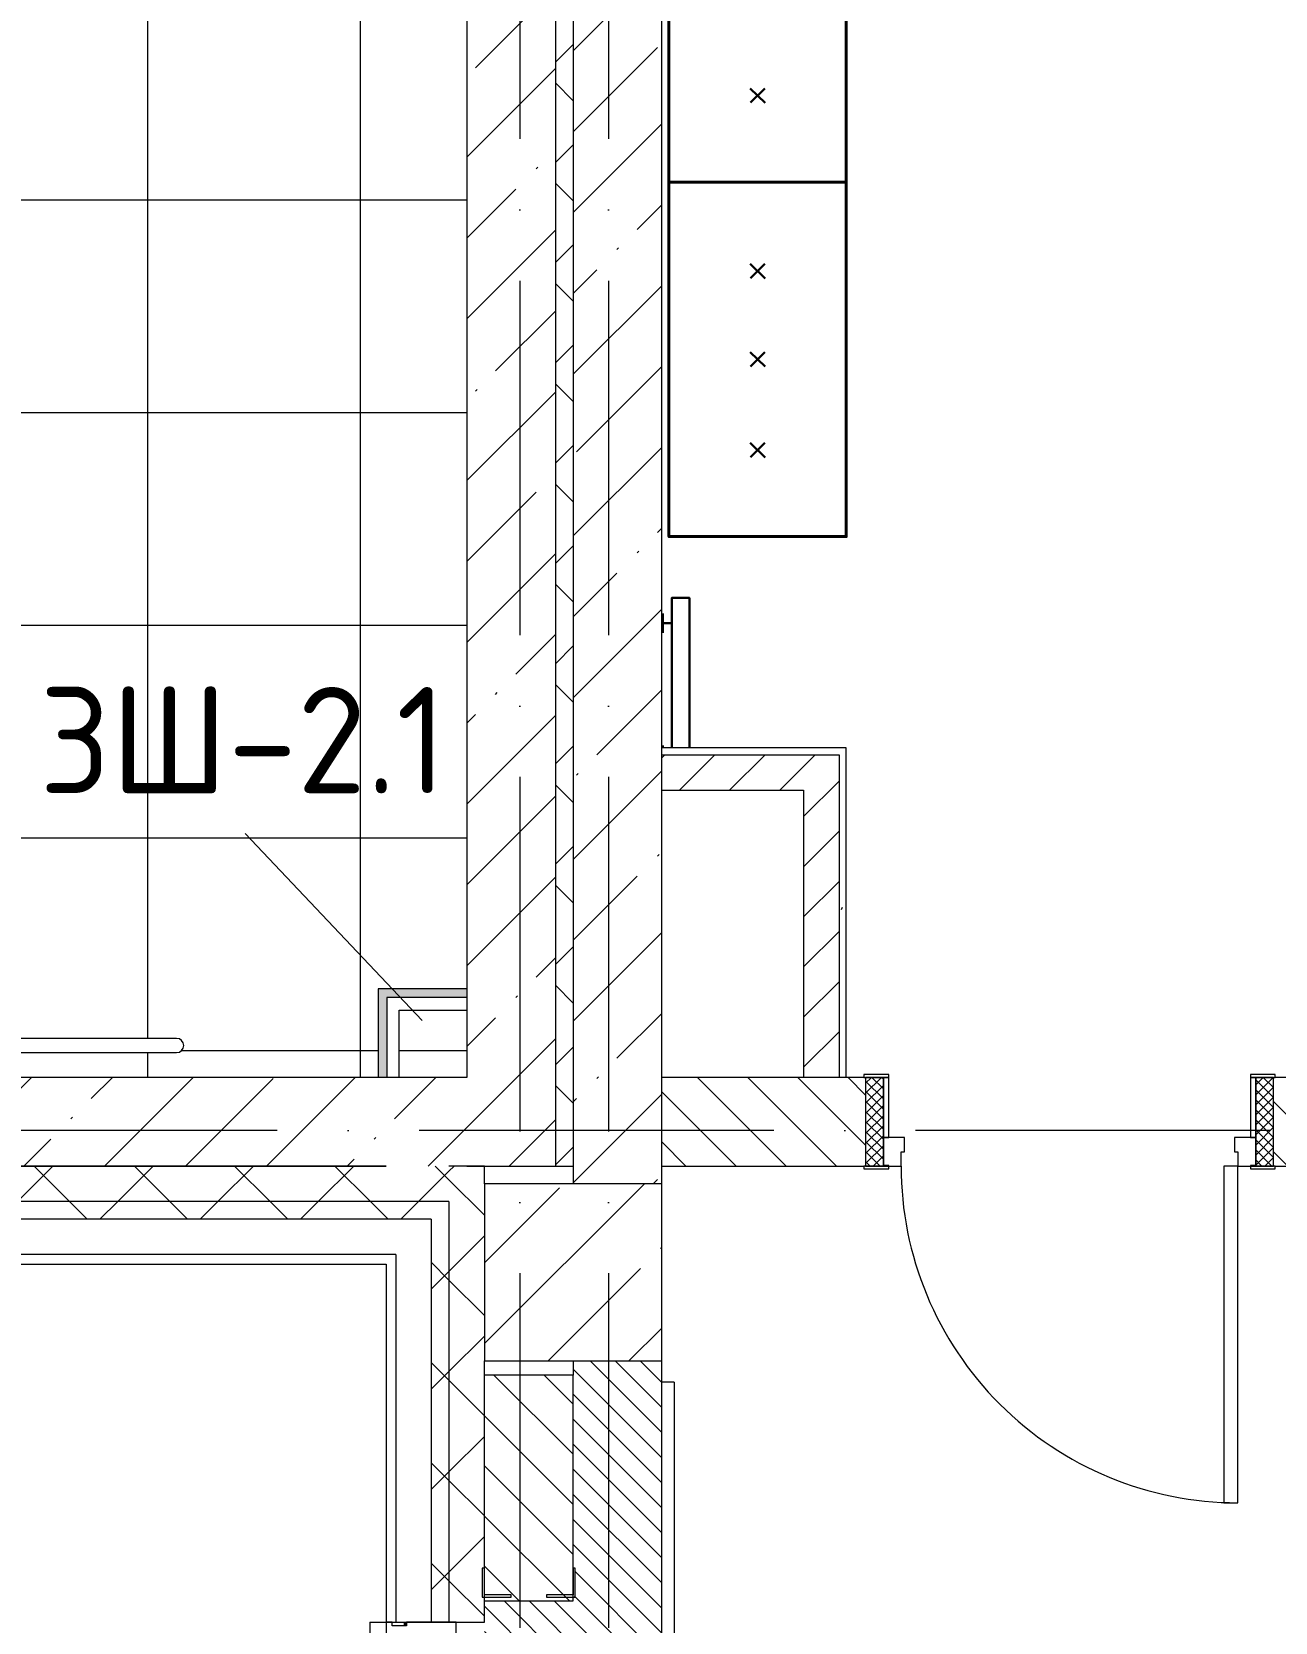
# Model space of a CAD drawing. Header units: millimetres. Extents: x -6467 to 105918, y -7090 to 92481.
# Drawn here: x 73224 to 76730, y 53894 to 58381 of the extents above; entities that cross this region are included whole.
import ezdxf

# ---------------------------------------------------------------- set-up
doc = ezdxf.new("R2010")
doc.units = ezdxf.units.MM
doc.linetypes.add('50_200_ШТРИХ_1Т_ш5_п1_п1_', pattern=[1400, 1000, -200, 0, -200])
for name, color, linetype, lineweight in [('A-DOOR', 7, 'Continuous', 9), ('A-DOOR-2', 7, 'Continuous', 5), ('A-DOOR-FRAM', 7, 'Continuous', 9), ('A-DOOR-FRAM-2', 7, 'Continuous', 5), ('A-FLOR', 7, 'Continuous', 9), ('A-GLAZ', 7, 'Continuous', 5), ('A-GLAZ-CWMG', 7, 'Continuous', 9), ('A-GLAZ-CWMG-1', 7, 'Continuous', 20), ('A-WALL', 7, 'Continuous', 5), ('A-WALL-FNSH-1', 7, 'Continuous', 5), ('A-WALL-IDEN', 7, 'Continuous', 9), ('I-WALL', 7, 'Continuous', 5), ('S-COLS', 7, 'Continuous', 9), ('S-COLS-1', 7, 'Continuous', 5), ('Ограждение', 7, 'Continuous', 9)]:
    doc.layers.add(name, color=color, linetype=linetype, lineweight=lineweight)
for name, color, linetype, lineweight, true_color in [('A-FLOR-PATT-1', 7, 'Continuous', 5, 0xd61c12), ('A-GENM-1', 7, 'Continuous', 9, 0xaaaaaa), ('A-GENM-2', 7, 'Continuous', 20, 0xaaaaaa), ('A-WALL-1', 7, 'Continuous', 5, 0x77b143), ('I-WALL-1', 7, 'Continuous', 5, 0x787878), ('S-STRS-2', 7, 'Continuous', 5, 0xbfbfbf), ('мебель 2 этаж-1', 7, 'Continuous', 40, 0xaaaaaa), ('Оси-3', 7, '50_200_ШТРИХ_1Т_ш5_п1_п1_', 9, 0xaaaaaa), ('ТХ_функционал-2', 7, 'Continuous', 40, 0xaaaaaa), ('ТХ_функционал-9', 7, 'Continuous', 30, 0xaaaaaa)]:
    doc.layers.add(name, color=color, linetype=linetype, lineweight=lineweight, true_color=true_color)
doc.styles.add('GOST Common', font='GOST_Common.ttf', dxfattribs={"height": 300})
pattern_1 = [(45, (0, 0), (-228.0985, 228.0985), []), (45, (228.1, 0), (-228.0985, 228.0985), [403.225, -80.645, 6.706, -73.939])]
pattern_2 = [(135, (0, 0), (-70.71068, -70.71068), [])]
pattern_3 = [(45, (0, 0), (-141.42136, 141.42136), []), (135, (0, 0), (-141.42136, -141.42136), [])]
pattern_4 = [(0, (0, 0), (406.4, 101.6), [6.706, -298.094, 6.706, -298.094, -1625.6]), (0, (0, 0), (406.4, 101.6), [-609.6, 6.706, -602.894, 6.706, -298.094, -711.2]), (0, (0, 0), (406.4, 101.6), [-1524, 6.706, -196.494, 6.706, -501.294]), (120, (152.4, 50.8), (-291.18818, 301.15272), [6.706, -298.094, 6.706, -298.094, -1625.6]), (120, (152.4, 50.8), (-291.18818, 301.15272), [-609.6, 6.706, -602.894, 6.706, -298.094, -711.2]), (120, (152.4, 50.8), (-291.18818, 301.15272), [-1524, 6.706, -196.494, 6.706, -501.294]), (240, (203.2, 254), (-115.21182, -402.75272), [6.706, -298.094, 6.706, -298.094, -1625.6]), (240, (203.2, 254), (-115.21182, -402.75272), [-609.6, 6.706, -602.894, 6.706, -298.094, -711.2]), (240, (203.2, 254), (-115.21182, -402.75272), [-1524, 6.706, -196.494, 6.706, -501.294])]
pattern_5 = [(45, (0, 0), (-70.71068, 70.71068), [])]

# ---------------------------------------------------------------- blocks, each defined once
blk = doc.blocks.new('110_Дверь_СКБ_1Ст_Внутренняя - СОШ_Д-04_Дв_1150_900_x2100h_туалет для мальчиков_ туалет для девочек-25538991-АИ_План этажа Радиаторы_2')
at = {"layer": 'A-DOOR-2'}
h = blk.add_hatch(dxfattribs=at)
h.set_pattern_fill('FP_50', color=256, style=0, pattern_type=2)
h.set_pattern_definition([(135, (1751.41, 189.685), (-14.14214, -14.14214), []), (225, (1751.41, 189.685), (14.14214, -14.14214), [])])
h.paths.add_polyline_path([(587.5, 125), (537.5, 125), (537.5, -125), (587.5, -125)])
at = {"layer": 'A-DOOR-FRAM-2'}
h = blk.add_hatch(dxfattribs=at)
h.set_pattern_fill('FP_51', color=256, style=0, pattern_type=2)
h.set_pattern_definition([(45, (-371.384, 189.685), (-14.1421, 14.1421), []), (135, (-371.384, 189.685), (-14.1421, -14.1421), [])])
h.paths.add_polyline_path([(-512.5, 125), (-562.5, 125), (-562.5, -125), (-512.5, -125)])
at = {"layer": 'A-DOOR'}
for p, q in [((-462.5, 1075), (-462.5, 125)), ((-422.5, 1075), (-462.5, 1075)), ((-422.5, 125), (-422.5, 1075)), ((-462.5, 125), (-422.5, 125))]:
    blk.add_line(p, q, dxfattribs=at)
at = {"layer": 'A-DOOR-2'}
blk.add_arc((-462.5, 125), 950, 360, 90, dxfattribs=at)
at = {"layer": 'A-DOOR-FRAM'}
for p, q in [((-497.5, 133), (-567.5, 133)), ((-567.5, 133), (-567.5, 125)), ((-567.5, 125), (-497.5, 125)), ((-512.5, 125), (-562.5, 125)), ((-562.5, 125), (-562.5, -125)), ((-462.5, 125), (-512.5, 125)), ((-512.5, 125), (-512.5, 45)), ((-512.5, -125), (-512.5, 125)), ((-497.5, 125), (-512.5, 125)), ((-512.5, 125), (-512.5, 124)), ((-512.5, 124), (-497.5, 124)), ((-497.5, 125), (-497.5, 133)), ((-497.5, 124), (-497.5, 125)), ((-462.5, 85), (-462.5, 125)), ((487.5, 125), (487.5, 85)), ((537.5, 125), (487.5, 125)), ((592.5, 133), (522.5, 133)), ((522.5, 133), (522.5, 125)), ((537.5, 125), (522.5, 125)), ((522.5, 125), (522.5, 124)), ((522.5, 125), (592.5, 125)), ((522.5, 124), (537.5, 124)), ((537.5, 45), (537.5, 125)), ((587.5, 125), (537.5, 125)), ((537.5, 125), (537.5, -125)), ((537.5, 124), (537.5, 125)), ((587.5, -125), (587.5, 125)), ((592.5, 125), (592.5, 133)), ((-512.5, 45), (-452.5, 45)), ((-497.5, 45), (-512.5, 45)), ((-512.5, 45), (-512.5, -125)), ((-497.5, -125), (-497.5, 45)), ((-452.5, 85), (-462.5, 85)), ((-452.5, 45), (-452.5, 85)), ((487.5, 85), (477.5, 85)), ((477.5, 85), (477.5, 45)), ((477.5, 45), (537.5, 45)), ((537.5, 45), (522.5, 45)), ((522.5, 45), (522.5, -125)), ((537.5, -125), (537.5, 45)), ((-497.5, -125), (-567.5, -125)), ((-567.5, -125), (-567.5, -133)), ((-567.5, -133), (-497.5, -133)), ((-562.5, -125), (-512.5, -125)), ((-512.5, -125), (-497.5, -125)), ((-497.5, -133), (-497.5, -125)), ((522.5, -125), (537.5, -125)), ((592.5, -125), (522.5, -125)), ((522.5, -125), (522.5, -133)), ((522.5, -133), (592.5, -133)), ((537.5, -125), (587.5, -125)), ((592.5, -133), (592.5, -125))]:
    blk.add_line(p, q, dxfattribs=at)
blk = doc.blocks.new('О_Элемент поручня_Пристенный_Двухуровневый_Труба_ГОСТ 87321 - О_Элемент поручня_Пристенный_Двухуровневый_Труба_ГОСТ 8732-78 2-20512541-АИ_План этажа Радиаторы_2')
at = {"layer": 'Ограждение'}
for p, q in [((280, 40), (-4640, 40)), ((-4640, 0), (280, 0))]:
    blk.add_line(p, q, dxfattribs=at)
for centre, start, end in [((-4640, 20), 90, 270), ((280, 20), 270, 90)]:
    blk.add_arc(centre, 20, start, end, dxfattribs=at)
blk = doc.blocks.new('Прямоугольный импост - Импост структурный с накладкой - 180мм-22437157-АИ_План этажа Радиаторы_2')
at = {"layer": 'A-GLAZ-CWMG-1'}
for p, q in [((0, 17), (-50, 17)), ((-50, 17), (-50, 0)), ((-50, 0), (-40, 0)), ((-40, 0), (-40, -40)), ((-10, -40), (-10, 0)), ((-10, 0), (0, 0)), ((0, 0), (0, 17)), ((-40, -40), (-50, -40)), ((-50, -40), (-50, -180)), ((0, -40), (-10, -40)), ((0, -180), (0, -40)), ((-50, -180), (0, -180))]:
    blk.add_line(p, q, dxfattribs=at)
blk = doc.blocks.new('BSC_Колонна _Прямоугольная - 500х500-V318-АИ_План этажа Радиаторы_2')
at = {"layer": 'S-COLS-1'}
h = blk.add_hatch(dxfattribs=at)
h.set_pattern_fill('FP_214', color=256, style=0, pattern_type=2)
h.set_pattern_definition([(45, (-74750, -54881.04), (-228.0985, 228.0985), []), (45, (-74521.9, -54881.04), (-228.0985, 228.0985), [403.225, -80.645, 6.706, -73.939])])
h.paths.add_polyline_path([(-250, -250), (250, -250), (250, 250), (-250, 250)])
for p, q in [((250, 250), (-250, 250)), ((-250, 250), (-250, -250)), ((250, -250), (250, 250)), ((-250, -250), (250, -250))]:
    blk.add_line(p, q, dxfattribs=at)
blk = doc.blocks.new('Фахверк _газобетон торцы_438 - Фахверк _газобетон торцы_-25579140-АИ_План этажа Радиаторы_2')
at = {"layer": 'A-GENM-2'}
for p, q in [((89406, 11134.7), (89325, 11134.7)), ((89325, 11134.7), (89325, 11128.7)), ((89325, 11128.7), (89400, 11128.7)), ((89400, 11128.7), (89400, 11053.7)), ((89406, 11053.7), (89406, 11134.7)), ((89400, 11053.7), (89406, 11053.7)), ((89400, 10953.7), (89400, 10878.7)), ((89406, 10953.7), (89400, 10953.7)), ((89406, 10872.7), (89406, 10953.7)), ((89400, 10878.7), (89325, 10878.7)), ((89325, 10878.7), (89325, 10872.7)), ((89325, 10872.7), (89406, 10872.7))]:
    blk.add_line(p, q, dxfattribs=at)
blk = doc.blocks.new('Отлив_СКБ - Отлив витража-V402-АИ_План этажа Радиаторы_2')
at = {"layer": 'A-GLAZ'}
for p, q in [((0, 54), (0, 100)), ((1700, 100), (0, 100)), ((1700, 100), (1700, 54)), ((0, 2), (10, 2)), ((865, 2), (1660, 2)), ((1690, 2), (1700, 2)), ((10, 0), (0, 0)), ((1660, 0), (865, 0)), ((1700, 0), (1690, 0))]:
    blk.add_line(p, q, dxfattribs=at)
blk = doc.blocks.new('мебель 2 этаж-28800768-АИ_План этажа Радиаторы_2')
at = {"layer": 'ТХ_функционал-2', "flags": 128}
blk.add_lwpolyline([(77783.8, 60672), (77283.8, 60672), (77283.8, 59672), (77783.8, 59672), (77783.8, 58672), (77283.8, 58672), (77283.8, 59672), (77783.8, 59672)], close=True, dxfattribs=at)
at = {"layer": 'ТХ_функционал-9'}
for p, q in [((77512.8, 59936.1), (77555.3, 59895.3)), ((77554, 59936.1), (77513.9, 59896)), ((77512.8, 59441.1), (77555.3, 59400.3)), ((77554, 59441.1), (77513.9, 59401)), ((77512.8, 59192.1), (77555.3, 59151.3)), ((77554, 59192.1), (77513.9, 59152)), ((77512.8, 58936.1), (77555.3, 58895.3)), ((77554, 58936.1), (77513.9, 58896)), ((77266.7, 58454.8), (77266.7, 58427.8)), ((77266.7, 58082.8), (77266.7, 58076.1))]:
    blk.add_line(p, q, dxfattribs=at)
at = {"layer": 'ТХ_функционал-9', "flags": 128}
for points in [[(77341.7, 58076.3), (77341.7, 58498.8), (77291.7, 58498.8), (77291.7, 58076.3)], [(77291.7, 58427.8), (77266.7, 58427.8), (77266.7, 58400.8)]]:
    blk.add_lwpolyline(points, dxfattribs=at)

msp = doc.modelspace()

# ---------------------------------------------------------------- hatches: boundary and pattern name
at = {"layer": 'A-FLOR-PATT-1'}
h = msp.add_hatch(dxfattribs=at)
h.set_pattern_fill('FP_312', color=256, style=0, pattern_type=2)
h.set_pattern_definition([(315, (74750, 53406.04), (35.3553, 35.3553), [])])
h.paths.add_polyline_path([(74500, 52181), (75000, 52181), (75000, 54631), (74750, 54631), (74750, 54046), (74756, 54046), (74754.1, 53965), (74750, 53965), (74750, 53954), (74500, 53954), (74500, 52194)])
at = {"layer": 'A-WALL'}
h = msp.add_hatch(dxfattribs=at)
h.set_pattern_fill('FP_1', color=256, style=0, pattern_type=2)
h.set_pattern_definition(pattern_1)
h.paths.add_polyline_path([(75000, 55131), (75000, 64051), (74750, 64051), (74750, 55131)])
h = msp.add_hatch(dxfattribs=at)
h.set_pattern_fill('FP_1', color=256, style=0, pattern_type=2)
h.set_pattern_definition(pattern_1)
h.paths.add_polyline_path([(74700, 55181), (74700, 58831), (74450, 58831), (74450, 55181), (74666.6, 55181)])
h = msp.add_hatch(dxfattribs=at)
h.set_pattern_fill('FP_1', color=256, style=0, pattern_type=2)
h.set_pattern_definition(pattern_1)
h.paths.add_polyline_path([(73420.9, 55181), (74450, 55181), (74450, 55431), (68150, 55431), (68150, 55181), (72590.4, 55181)])
h.paths.add_polyline_path([(66980, 55181), (67150, 55181), (67150, 55431), (66980, 55431)])
h = msp.add_hatch(dxfattribs=at)
h.set_pattern_fill('FP_125', color=256, style=0, pattern_type=2)
h.set_pattern_definition(pattern_3)
h.paths.add_polyline_path([(74400, 55081), (74400, 55181), (68087, 55181), (68087, 55081), (74350, 55081)])
h.paths.add_polyline_path([(65946.4, 55081), (66450, 55081), (66450, 55181), (64968.4, 55181), (64968.4, 55081), (65115.9, 55081)])
h.paths.add_polyline_path([(63968.4, 55081), (63968.4, 55181), (62760.4, 55181), (62760.4, 55081), (63870.1, 55081)])
h.paths.add_polyline_path([(66950, 55081), (67212, 55081), (67212, 55181), (66950, 55181), (66950, 55169.4)])
h.paths.add_polyline_path([(59760.4, 55081), (60940.4, 55081), (60940.4, 55181), (59760.4, 55181)])
h.paths.add_polyline_path([(57940.4, 55081), (57940.4, 55181), (56760.4, 55181), (56760.4, 55081), (57641.4, 55081)])
h.paths.add_polyline_path([(54734.6, 55081), (54940.4, 55081), (54940.4, 55181), (53760.4, 55181), (53760.4, 55081), (54319.4, 55081)])
h.paths.add_polyline_path([(51827.9, 55081), (51940.4, 55081), (51940.4, 55181), (50760.4, 55181), (50760.4, 55081), (50997.4, 55081)])
h.paths.add_polyline_path([(47760.4, 55081), (48940.4, 55081), (48940.4, 55181), (47760.4, 55181)])
h.paths.add_polyline_path([(45599.2, 55081), (45940.4, 55081), (45940.4, 55181), (44460.4, 55181), (44460.4, 55081), (45183.9, 55081)])
h.paths.add_polyline_path([(41861.9, 55081), (42640.4, 55081), (42640.4, 55181), (41460.4, 55181), (41460.4, 55081)])
h.paths.add_polyline_path([(39640.4, 55081), (39640.4, 55181), (38460.4, 55181), (38460.4, 55081), (39370.4, 55081)])
h.paths.add_polyline_path([(36640.4, 55081), (36640.4, 55181), (35460.4, 55181), (35460.4, 55081), (36463.7, 55081)])
h.paths.add_polyline_path([(32726.4, 55081), (33640.4, 55081), (33640.4, 55181), (32460.4, 55181), (32460.4, 55081)])
h.paths.add_polyline_path([(30640.4, 55081), (30640.4, 55181), (29460.4, 55181), (29460.4, 55081), (30234.9, 55081)])
h.paths.add_polyline_path([(26400, 55081), (27640.4, 55081), (27640.4, 55181), (26400, 55181)])
h.paths.add_polyline_path([(23590.9, 55081), (24700, 55081), (24700, 55181), (23400, 55181), (23400, 55081)])
h.paths.add_polyline_path([(21514.7, 55081), (21700, 55081), (21700, 55181), (20400, 55181), (20400, 55081), (21099.4, 55081)])
h.paths.add_polyline_path([(17400, 55081), (18700, 55081), (18700, 55181), (17400, 55181)])
h.paths.add_polyline_path([(16116.5, 55081), (16525, 55081), (16525, 55181), (6687, 55181), (6687, 55081), (14455.5, 55081)])
h.paths.add_polyline_path([(5812, 55081), (5812, 55181), (-2450, 55181), (-2450, 55081), (2828.5, 55081)])
h = msp.add_hatch(dxfattribs=at)
h.set_pattern_fill('FP_125', color=256, style=0, pattern_type=2)
h.set_pattern_definition(pattern_3)
h.paths.add_polyline_path([(74500, 42931), (74500, 43494), (74400, 43494), (74400, 42931)])
h.paths.add_polyline_path([(74500, 45194), (74500, 46431), (74400, 46431), (74400, 45194)])
h.paths.add_polyline_path([(74400, 48131), (74500, 48131), (74500, 49294), (74400, 49294), (74400, 48259.2)])
h.paths.add_polyline_path([(74400, 50994), (74500, 50994), (74500, 52194), (74400, 52194), (74400, 51074.9)])
h.paths.add_polyline_path([(74400, 53894), (74500, 53894), (74500, 55181), (74400, 55181), (74400, 54594.6)])
h = msp.add_hatch(dxfattribs=at)
h.set_pattern_fill('FP_125', color=256, style=0, pattern_type=2)
h.set_pattern_definition(pattern_3)
h.paths.add_polyline_path([(74350, 55031), (74350, 55081), (68087, 55081), (68087, 55031), (74251.4, 55031)])
h.paths.add_polyline_path([(67212, 55031), (67212, 55081), (66950, 55081), (66950, 55031)])
h.paths.add_polyline_path([(66450, 55031), (66450, 55081), (64968.4, 55081), (64968.4, 55031), (65946.4, 55031)])
h.paths.add_polyline_path([(63870.1, 55031), (63968.4, 55031), (63968.4, 55081), (62760.4, 55081), (62760.4, 55031), (63454.9, 55031)])
h.paths.add_polyline_path([(60940.4, 55031), (60940.4, 55081), (59760.4, 55081), (59760.4, 55031), (60132.9, 55031)])
h.paths.add_polyline_path([(57641.4, 55031), (57940.4, 55031), (57940.4, 55081), (56760.4, 55081), (56760.4, 55031), (56810.9, 55031)])
h.paths.add_polyline_path([(54734.6, 55031), (54940.4, 55031), (54940.4, 55081), (53760.4, 55081), (53760.4, 55031), (54319.4, 55031)])
h.paths.add_polyline_path([(51940.4, 55031), (51940.4, 55081), (50760.4, 55081), (50760.4, 55031), (51827.9, 55031)])
h.paths.add_polyline_path([(47760.4, 55031), (48940.4, 55031), (48940.4, 55081), (47760.4, 55081)])
h.paths.add_polyline_path([(45599.2, 55031), (45940.4, 55031), (45940.4, 55081), (44460.4, 55081), (44460.4, 55031), (45183.9, 55031)])
h.paths.add_polyline_path([(42640.4, 55031), (42640.4, 55081), (41460.4, 55081), (41460.4, 55031), (41861.9, 55031)])
h.paths.add_polyline_path([(39370.4, 55031), (39640.4, 55031), (39640.4, 55081), (38460.4, 55081), (38460.4, 55031), (38539.9, 55031)])
h.paths.add_polyline_path([(36463.7, 55031), (36640.4, 55031), (36640.4, 55081), (35460.4, 55081), (35460.4, 55031), (36048.4, 55031)])
h.paths.add_polyline_path([(33640.4, 55031), (33640.4, 55081), (32460.4, 55081), (32460.4, 55031), (33556.9, 55031)])
h.paths.add_polyline_path([(29460.4, 55031), (30640.4, 55031), (30640.4, 55081), (29460.4, 55081)])
h.paths.add_polyline_path([(26400, 55031), (27640.4, 55031), (27640.4, 55081), (26400, 55081)])
h.paths.add_polyline_path([(23400, 55031), (24700, 55031), (24700, 55081), (23400, 55081)])
h.paths.add_polyline_path([(21099.4, 55031), (21700, 55031), (21700, 55081), (20400, 55081), (20400, 55031)])
h.paths.add_polyline_path([(16525, 55031), (16525, 55081), (6687, 55081), (6687, 55031), (16116.5, 55031)])
h.paths.add_polyline_path([(18607.9, 55031), (18700, 55031), (18700, 55081), (17400, 55081), (17400, 55031), (17777.5, 55031)])
h.paths.add_polyline_path([(5812, 55031), (5812, 55081), (-2550, 55081), (-2550, 55031), (2828.5, 55031)])
h = msp.add_hatch(dxfattribs=at)
h.set_pattern_fill('FP_125', color=256, style=0, pattern_type=2)
h.set_pattern_definition(pattern_3)
h.paths.add_polyline_path([(74400, 42931), (74400, 43494), (74350, 43494), (74350, 42931)])
h.paths.add_polyline_path([(74400, 45194), (74400, 46431), (74350, 46431), (74350, 45194)])
h.paths.add_polyline_path([(74400, 48131), (74400, 49294), (74350, 49294), (74350, 48131)])
h.paths.add_polyline_path([(74400, 50994), (74400, 52194), (74350, 52194), (74350, 50994)])
h.paths.add_polyline_path([(74350, 53894), (74400, 53894), (74400, 55081), (74350, 55081), (74350, 54594.6)])
at = {"layer": 'A-WALL-1'}
for points in [[(74225, 55431), (74225, 55680.9), (74200, 55680.9), (74200, 55431)], [(74251.4, 55655.9), (74450, 55655.9), (74450, 55680.9), (74225, 55680.9), (74225, 55655.9)]]:
    msp.add_hatch(color=256, dxfattribs=at).paths.add_polyline_path(points)
at = {"layer": 'I-WALL'}
h = msp.add_hatch(dxfattribs=at)
h.set_pattern_fill('FP_125', color=256, style=0, pattern_type=2)
h.set_pattern_definition(pattern_3)
h.paths.add_polyline_path([(74700, 55181), (74750, 55181), (74750, 64050.9), (74700, 64050.9), (74700, 55298.5)])
h = msp.add_hatch(dxfattribs=at)
h.set_pattern_fill('FP_4', color=256, style=0, pattern_type=2)
h.set_pattern_definition(pattern_5)
h.paths.add_polyline_path([(75400, 56241), (75400, 56341), (75000, 56341), (75000, 56241)])
h = msp.add_hatch(dxfattribs=at)
h.set_pattern_fill('FP_4', color=256, style=0, pattern_type=2)
h.set_pattern_definition(pattern_5)
h.paths.add_polyline_path([(75400, 55431), (75500, 55431), (75500, 56341), (75400, 56341), (75400, 56002.4)])
h = msp.add_hatch(dxfattribs=at)
h.set_pattern_fill('FP_2', color=256, style=0, pattern_type=2)
h.set_pattern_definition(pattern_2)
h.paths.add_polyline_path([(88750, 55181), (88750, 55431), (87438, 55431), (87438, 55181), (87539.3, 55181)])
h.paths.add_polyline_path([(86283, 55181), (86288, 55181), (86288, 55431), (85975, 55431), (85975, 55181), (85980, 55181)])
h.paths.add_polyline_path([(82900, 55181), (82900, 55431), (80198, 55431), (80198, 55181), (82556.3, 55181)])
h.paths.add_polyline_path([(84725, 55181), (84725, 55431), (83400, 55431), (83400, 55181), (84720, 55181)])
h.paths.add_polyline_path([(79043, 55181), (79048, 55181), (79048, 55431), (78000, 55431), (78000, 55181)])
h.paths.add_polyline_path([(76725, 55181), (77500, 55181), (77500, 55431), (76725, 55431)])
h.paths.add_polyline_path([(75081.9, 55181), (75575, 55181), (75575, 55431), (75000, 55431), (75000, 55181)])
h = msp.add_hatch(dxfattribs=at)
h.set_pattern_fill('FP_2', color=256, style=0, pattern_type=2)
h.set_pattern_definition(pattern_2)
h.paths.add_polyline_path([(74750, 42931), (74750, 42981), (74500, 42981), (74500, 42931)])
h.paths.add_polyline_path([(74500, 45254), (74750, 45254), (74750, 45753.8), (74500, 45753.8), (74500, 45443.5)])
h.paths.add_polyline_path([(74500, 45788.8), (74750, 45788.8), (74750, 45931), (74500, 45931)])
h.paths.add_polyline_path([(74500, 48191), (74750, 48191), (74750, 48675), (74500, 48675), (74500, 48259.2)])
h.paths.add_polyline_path([(74750, 48710), (74750, 48830), (74500, 48830), (74500, 48710), (74666.6, 48710)])
h.paths.add_polyline_path([(74750, 48865), (74750, 49234), (74500, 49234), (74500, 48865), (74666.6, 48865)])
h.paths.add_polyline_path([(74750, 51054), (74750, 51526), (74500, 51526), (74500, 51054)])
h.paths.add_polyline_path([(74750, 51561), (74750, 51681), (74500, 51681), (74500, 51561)])
h.paths.add_polyline_path([(74750, 53954), (74750, 54591), (74500, 54591), (74500, 53954)])
at = {"layer": 'I-WALL-1'}
h = msp.add_hatch(dxfattribs=at)
h.set_pattern_fill('FP_3', color=256, style=0, pattern_type=2)
h.set_pattern_definition(pattern_4)
h.paths.add_polyline_path([(75000, 56341), (75500, 56341), (75500, 56361), (75000, 56361)])
h = msp.add_hatch(dxfattribs=at)
h.set_pattern_fill('FP_3', color=256, style=0, pattern_type=2)
h.set_pattern_definition(pattern_4)
h.paths.add_polyline_path([(75500, 55431), (75520, 55431), (75520, 56361), (75500, 56361), (75500, 56002.4)])
at = {"layer": 'S-STRS-2'}
h = msp.add_hatch(dxfattribs=at)
h.set_pattern_fill('FP_16', color=256, style=0, pattern_type=2)
h.set_pattern_definition([(180, (72950, 57906.04), (7e-14, -600), []), (270, (72950, 57906.04), (600, 4e-14), [])])
h.paths.add_polyline_path([(72950, 55431), (74200, 55431), (74200, 55680.9), (74450, 55680.9), (74450, 58831), (72950, 58831), (72950, 58761), (73179, 58761), (73179, 58721), (72950, 58721), (72950, 57216.1), (72995, 57214.8), (72995, 57206.4), (72950, 57206.4), (72951.2, 57056.1), (72995, 57054.8), (72995, 57046.4), (72950, 57046.4), (72950, 55541), (73636.9, 55540.4), (73649.1, 55531), (73649.1, 55513.3), (73641.8, 55503.7), (73631.8, 55501), (72950, 55501)])
h.paths.add_polyline_path([(74260, 55431), (74450, 55431), (74450, 55620.9), (74260, 55620.9)])
h.paths.add_polyline_path([(72987.4, 57372.9), (72987.4, 57374.9), (72994, 57373), (72989.8, 57372.5)])
h.paths.add_polyline_path([(73011.9, 56899.4), (73011.6, 56897.5), (73011.6, 56899.1)])
h.paths.add_polyline_path([(72975, 56887.8), (72975, 56888.7), (72975, 56923.3), (72975, 56925.2), (72989.6, 56930.3), (72994.4, 56932.9), (72994.9, 56929.1), (72999.5, 56935.6), (73000, 56948.8), (73002.1, 57319.4), (73002.1, 57321.7), (72998, 57326.7), (72992.9, 57331), (72984.3, 57336.3), (72981.3, 57339.2), (72976.5, 57340.9), (72967.2, 57343.2), (72965.9, 57356.4), (72967.8, 57371.5), (72975, 57371.5), (72975, 57375.3), (73001.5, 57368), (73018.3, 57357.2), (73030.2, 57342.5), (73036, 57329.4), (73039.3, 57312.3), (73040, 57307.5), (73037.7, 56936.3), (73034, 56926.1), (73025.4, 56913.8), (73015.9, 56902.1), (72999.3, 56893.3), (72986.8, 56888.1), (72977.7, 56888.1)])
h.paths.add_polyline_path([(72987, 57336.3), (72984.3, 57338.2), (72986.3, 57336.7)])

# ---------------------------------------------------------------- linework, layer by layer
at = {"layer": 'A-FLOR'}
for p, q in [((74750, 54631), (74750, 54591)), ((75000, 52181), (75000, 54631))]:
    msp.add_line(p, q, dxfattribs=at)
at = {"layer": 'A-WALL'}
for p, q in [((74700, 64050.9), (74700, 55181)), ((74750, 64051), (74750, 55131)), ((75000, 55131), (75000, 64051)), ((74450, 58831), (74450, 55431)), ((75000, 56341), (75500, 56341)), ((75500, 56341), (75500, 55431)), ((74225, 55655.9), (74225, 55431)), ((74450, 55655.9), (74225, 55655.9)), ((74260, 55431), (74260, 55620.9)), ((74260, 55620.9), (74450, 55620.9)), ((74450, 55431), (68150, 55431)), ((75570, 55431), (75000, 55431)), ((77500, 55431), (76730, 55431)), ((68150, 55181), (74223, 55181)), ((74450, 55181), (74400, 55181)), ((74450, 55181), (74750, 55181)), ((75000, 55181), (75570, 55181)), ((76730, 55181), (77500, 55181)), ((74400, 55081), (68087, 55081)), ((74400, 55081), (74400, 53894)), ((74350, 55031), (68087, 55031)), ((74350, 55031), (74350, 53894)), ((74250, 54931), (68087, 54931)), ((74250, 54931), (74250, 53894)), ((74750, 54591), (74500, 54591)), ((74750, 53954), (74750, 54591)), ((75035, 54571), (75000, 54571)), ((75035, 54571), (75035, 52241)), ((74500, 53954), (74750, 53954))]:
    msp.add_line(p, q, dxfattribs=at)
at = {"layer": 'A-WALL-FNSH-1'}
for p, q in [((75520, 56361), (75000, 56361)), ((75520, 55431), (75520, 56361)), ((75000, 56241), (75400, 56241)), ((75400, 56241), (75400, 55431)), ((74200, 55680.9), (74200, 55431)), ((74450, 55680.9), (74200, 55680.9)), ((74223, 55181), (68087, 55181)), ((74500, 55181), (74450, 55181)), ((74500, 55131), (74500, 55181)), ((68087, 54904), (74223, 54904)), ((74223, 54904), (74223, 53894)), ((74500, 53894), (74500, 54631)), ((74223, 53894), (74500, 53894))]:
    msp.add_line(p, q, dxfattribs=at)
at = {"layer": 'A-WALL-IDEN'}
msp.add_line((74324.6, 55591.1), (73825.5, 56118.9), dxfattribs=at)
at = {"layer": 'Оси-3'}
for p, q in [((74600, 91281), (74600, 11331)), ((74850, 91281), (74850, 11331)), ((104718, 55281), (-5267.3, 55281))]:
    msp.add_line(p, q, dxfattribs=at)

# ---------------------------------------------------------------- block references
at = {"layer": 'A-DOOR-2', "rotation": 180}
msp.add_blockref('110_Дверь_СКБ_1Ст_Внутренняя - СОШ_Д-04_Дв_1150_900_x2100h_туалет для мальчиков_ туалет для девочек-25538991-АИ_План этажа Радиаторы_2', (76162.5, 55306), dxfattribs=at)
at = {"layer": 'A-GENM-1', "rotation": 270.0000000000001}
msp.add_blockref('Фахверк _газобетон торцы_438 - Фахверк _газобетон торцы_-25579140-АИ_План этажа Радиаторы_2', (63621.3, 143371), dxfattribs=at)
at = {"layer": 'A-GLAZ', "rotation": 89.99999999999962}
msp.add_blockref('Отлив_СКБ - Отлив витража-V402-АИ_План этажа Радиаторы_2', (74277, 52194), dxfattribs=at)
at = {"layer": 'A-GLAZ-CWMG', "rotation": 89.99999999999699}
msp.add_blockref('Прямоугольный импост - Импост структурный с накладкой - 180мм-22437157-АИ_План этажа Радиаторы_2', (74240, 53894), dxfattribs=at)
at = {"layer": 'S-COLS'}
msp.add_blockref('BSC_Колонна _Прямоугольная - 500х500-V318-АИ_План этажа Радиаторы_2', (74750, 54881), dxfattribs=at)
at = {"layer": 'мебель 2 этаж-1'}
msp.add_blockref('мебель 2 этаж-28800768-АИ_План этажа Радиаторы_2', (-2263.5, -1715.2), dxfattribs=at)
at = {"layer": 'Ограждение'}
msp.add_blockref('О_Элемент поручня_Пристенный_Двухуровневый_Труба_ГОСТ 87321 - О_Элемент поручня_Пристенный_Двухуровневый_Труба_ГОСТ 8732-78 2-20512541-АИ_План этажа Радиаторы_2', (73351.8, 55501), dxfattribs=at)

# ---------------------------------------------------------------- texts
at = {"layer": 'A-WALL-IDEN', "insert": (73819.5, 56532.3), "char_height": 300, "width": 1190, "attachment_point": 2, "line_spacing_factor": 1.022766, "style": 'GOST Common'}
msp.add_mtext('\\pt80.001,159.999,240,320.001,399.999,480,560.001,639.999,720,800.001,879.999,960,1040.001,1119.999,1200,1280.001,1359.999,1440,1520.001,1599.999,1680,1760.001,1839.999,1920,2000.001,2079.999,2160,2240.001,2319.999,2400,2480.001,2559.999;ЗШ-2.1', dxfattribs=at)

doc.saveas('drawing.dxf')
